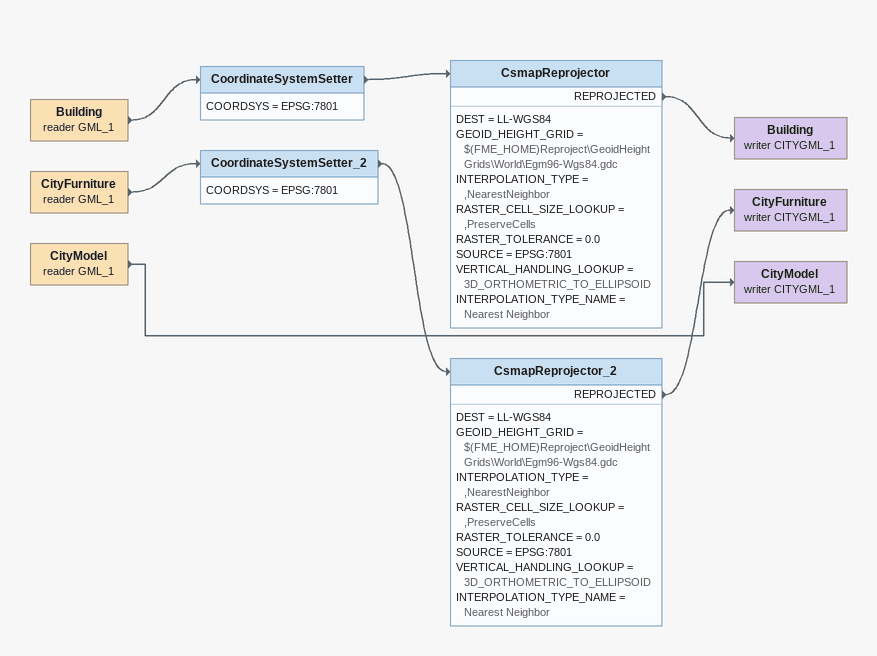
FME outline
Building (reader GML_1)
    -> CoordinateSystemSetter
CoordinateSystemSetter
    COORDSYS = EPSG:7801
    -> CsmapReprojector
CsmapReprojector
    DEST = LL-WGS84
    GEOID_HEIGHT_GRID = $(FME_HOME)Reproject\GeoidHeightGrids\World\Egm96-Wgs84.gdc
    INTERPOLATION_TYPE = ,NearestNeighbor
    RASTER_CELL_SIZE_LOOKUP = ,PreserveCells
    RASTER_TOLERANCE = 0.0
    SOURCE = EPSG:7801
    VERTICAL_HANDLING_LOOKUP = 3D_ORTHOMETRIC_TO_ELLIPSOID
    INTERPOLATION_TYPE_NAME = Nearest Neighbor
    REPROJECTED -> Building (writer CITYGML_1)
Building (writer CITYGML_1)
CityFurniture (reader GML_1)
    -> CoordinateSystemSetter_2
CoordinateSystemSetter_2
    COORDSYS = EPSG:7801
    -> CsmapReprojector_2
CsmapReprojector_2
    DEST = LL-WGS84
    GEOID_HEIGHT_GRID = $(FME_HOME)Reproject\GeoidHeightGrids\World\Egm96-Wgs84.gdc
    INTERPOLATION_TYPE = ,NearestNeighbor
    RASTER_CELL_SIZE_LOOKUP = ,PreserveCells
    RASTER_TOLERANCE = 0.0
    SOURCE = EPSG:7801
    VERTICAL_HANDLING_LOOKUP = 3D_ORTHOMETRIC_TO_ELLIPSOID
    INTERPOLATION_TYPE_NAME = Nearest Neighbor
    REPROJECTED -> CityFurniture (writer CITYGML_1)
CityFurniture (writer CITYGML_1)
CityModel (reader GML_1)
    -> CityModel (writer CITYGML_1)
CityModel (writer CITYGML_1)
